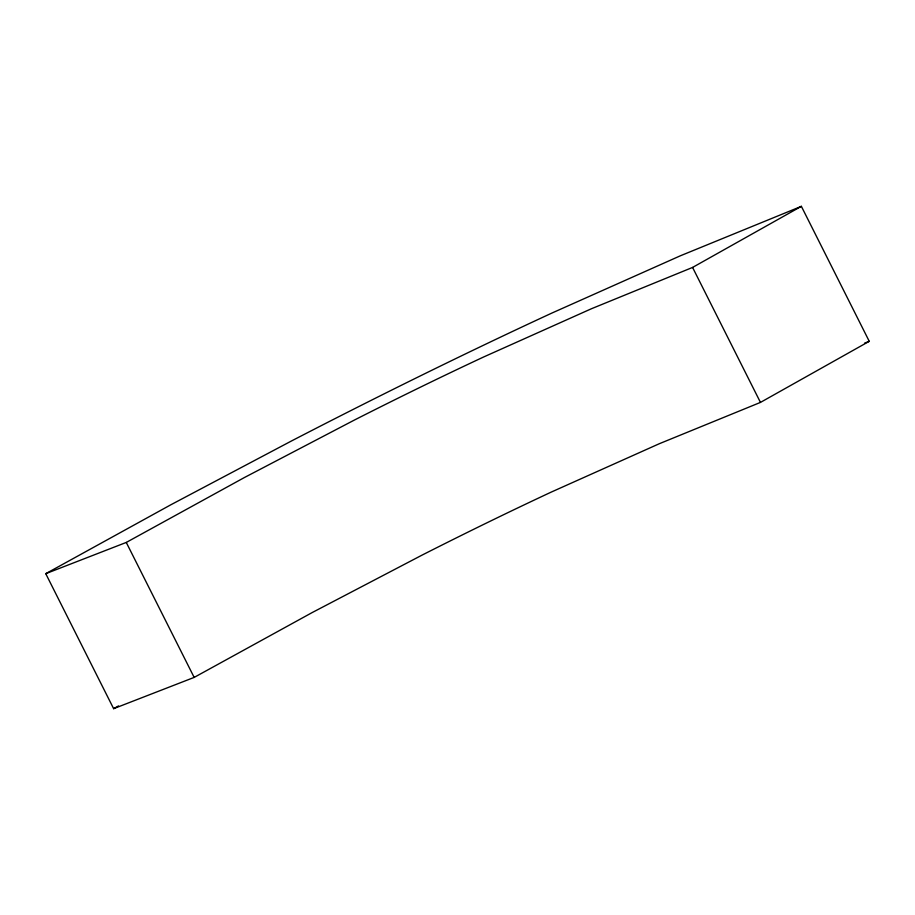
<?xml version="1.0" encoding="UTF-8"?>
<svg xmlns="http://www.w3.org/2000/svg" width="915" height="915" viewBox="0 0 915 915"><rect width="100%" height="100%" fill="white"/><g stroke="black" fill="none" stroke-linecap="round" stroke-linejoin="round"><path stroke-width="1.37" d="M45.75 573.682L170.865 504.771L291.199 441.122A502.472 33.306 -26.7 0 1 329.217 421.575L335.599 418.327A458.644 30.401 -26.7 0 1 510.433 332.431A486.014 32.208 -26.7 0 1 551.985 313.022L680.325 255.811L801.368 206.333L869.25 341.318L760.457 402.406L659.349 443.706L551.528 491.961A309.384 20.507 -26.7 0 0 422.341 554.97L312.084 612.615L194.163 677.409L113.632 708.668L45.75 573.682L126.27 542.435L244.202 477.641L354.482 420.008A309.384 20.507 -26.7 0 1 483.68 356.964L591.456 308.732L692.575 267.432L801.368 206.333M113.632 708.668L118.515 705.923M864.561 343.136L869.25 341.318M692.575 267.432L760.457 402.406M126.27 542.435L194.163 677.409"/></g></svg>
